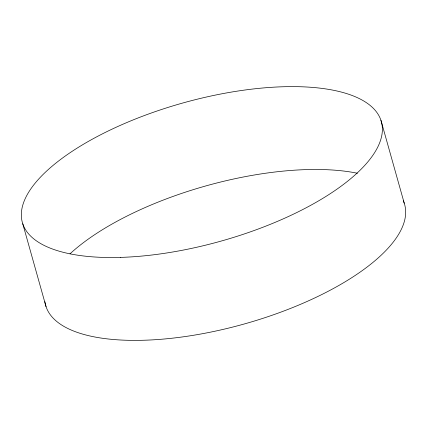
<?xml version="1.0" encoding="UTF-8"?>
<svg xmlns="http://www.w3.org/2000/svg" width="427" height="427" viewBox="0 0 427 427"><rect width="100%" height="100%" fill="white"/><g stroke="black" fill="none" stroke-linecap="round" stroke-linejoin="round"><path stroke-width="0.64" d="M380.948 120.339L404.236 203.193M22.764 223.807L46.052 306.661M403.312 200.797A186.444 71.651 -15.7 0 1 244.687 323.858A186.444 71.651 -15.7 0 1 44.888 301.675M69.996 253.835A186.444 71.651 -15.7 0 1 357.415 173.245M120.307 257.401A186.444 71.651 -15.7 0 0 382.112 125.325A186.444 71.651 -15.7 0 0 103.142 133.496A186.444 71.651 -15.7 0 0 120.307 257.401"/></g></svg>
